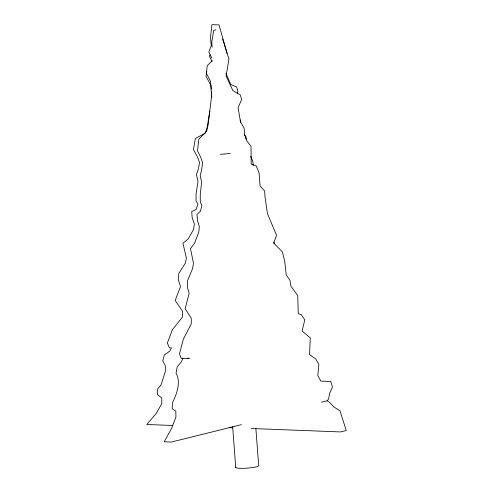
<?xml version="1.0" encoding="UTF-8"?>
<svg xmlns="http://www.w3.org/2000/svg" width="493" height="493" viewBox="0 0 493 493"><rect width="100%" height="100%" fill="white"/><g stroke="black" fill="none" stroke-linecap="round" stroke-linejoin="round"><path stroke-width="0.74" d="M206.795 71.282L205.945 76.261L211.016 85.511L211.25 89.221M209.808 111.104L207.146 127.441L205.174 133.227M237.256 93.504L237.885 91.341L236.658 87.021L230.786 84.574L225.967 73.365M182.866 357.973L181.473 361.739L177.184 366.872L176.056 373.263C181.27 381.97 176.568 394.517 172.464 402.818L172.199 408.777L175.816 411.168L175.952 416.979L171.595 428.312L164.224 441.796L171.299 442.067L241.465 424.639M210.154 54.797L209.371 56.116L212.021 61.36M321.51 402.165L327.179 400.76L328.689 398.837L329.509 393.556L332.485 386.98L330.741 381.459L320.801 381.089L317.8 375.537L318.86 364.66L315.828 359.015L309.555 354.578L310.263 337.822L302.117 331.08L304.785 319.772L301.124 314.565L298.277 313.714L297.717 295.455L290.919 286.273L289.964 280.27L286.193 274.86L284.707 261.179L282.36 251.898L273.658 243.024L276.598 235.383L267.452 213.679L265.086 197.52L264.605 191.007L260.064 185.904L259.065 172.692L256.15 165.913L251.196 164.027L251.005 146.341L246.95 141.06L244.633 134.971L244.072 128.063L240.504 121.845L238.107 107.764L241.669 99.395L240.22 94.81L232.961 90.706L226.09 76.027L228.955 59.135L222.596 38.996M212.175 60.664L207.245 65.711L206.382 73.247L210.579 81.45L211.546 96.332L208.108 125.049L206.616 131.415L198.845 139.106L197.502 150.87L200.774 157.341L202.592 162.739L201.662 169.592L200.213 175.711L201.612 181.923L200.238 195.234L200.306 202.45L201.914 205.261L200.491 211.177L197.015 214.387L197.49 220.593L199.314 226.429L198.815 232.012L194.624 243.086L190.489 248.688L193.478 263.194L192.56 268.685L187.642 280.332L187.309 287.08L189.17 293.261L185.134 308.791L191.241 318.108L191.278 323.802L183.371 339.11L179.464 353.968L181.171 358.38L188.246 358.651M204.521 133.578L195.37 138.49L193.484 149.607L197.434 156.891L199.597 162.696L198.309 169.13L196.399 174.688L198.026 181.177L196.072 193.798L196.023 200.873L197.97 204.09L196.091 209.463L191.709 211.596L192.184 217.801L194.353 224.044L193.632 229.356L188.209 238.963L182.971 243.246L186.422 258.301L185.177 263.41L178.848 273.368L178.312 279.876L180.512 286.458L175.212 300.477L182.638 311.366L182.576 316.95L172.458 329.62L167.33 343.017L169.37 347.83L171.49 347.922L169.684 351.201L164.255 354.972L162.733 360.894L165.291 365.64L165.346 371.562L160.964 385.039L157.729 388.761L157.285 394.511L161.741 397.906L161.809 403.625L156.182 413.442L146.766 424.491L172.914 425.496M215.879 29.82L213.752 30.344L211.744 42.17L212.193 47.229M187.821 358.165L189.947 358.245M229.054 427.647L232.899 427.795M251.356 428.503L340.564 431.93L346.234 430.525L339.985 410.743L333.89 406.996L329.386 402.177L327.179 400.76M244.399 134.7L246.062 136.906L246.118 139.149M211.707 58.1L208.822 51.925L211.257 45.806L210.511 37.166L211.941 24.65L219.015 24.921L227.1 53.386M250.746 156.293L252.909 161.809L253.186 165.482M273.929 242.075L274.262 243.554M240.239 119.953L240.424 122.252M255.892 428.651L258.665 465.509A11.567 1.608 -4.3 0 1 246.956 468.159A11.567 1.608 -4.3 0 1 235.79 467.124M232.665 426.858L235.728 467.555M211.392 91.445L211.762 97.38M230.41 153.274A11.567 1.608 -4.3 0 1 220.365 154.266"/></g></svg>
